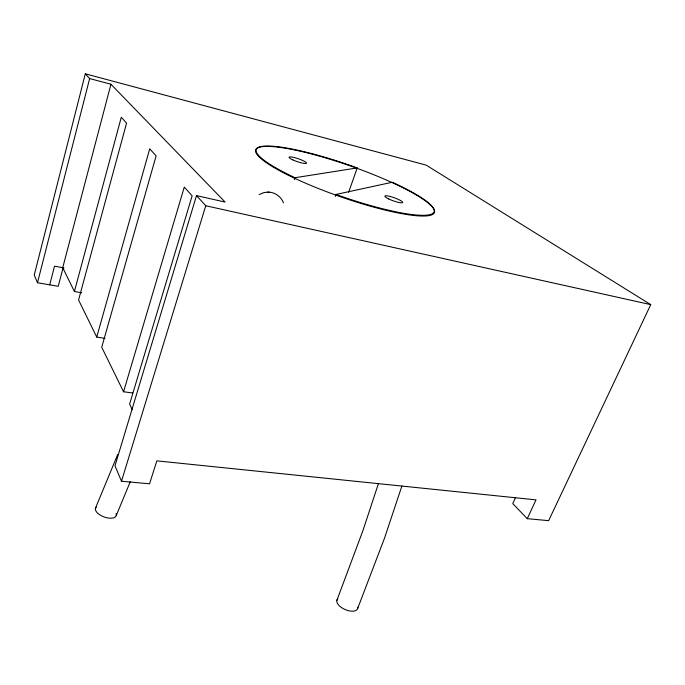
<?xml version="1.0" encoding="UTF-8"?>
<svg xmlns="http://www.w3.org/2000/svg" width="685" height="685" viewBox="0 0 685 685"><rect width="100%" height="100%" fill="white"/><g stroke="black" fill="none" stroke-linecap="round" stroke-linejoin="round"><path stroke-width="1.03" d="M515.291 498.038L512.757 503.595L527.27 518.682L548.642 520.651L650.75 304.637L426.19 165.136L85.3 73.8L34.25 275.07L37.495 282.742L58.225 286.304L62.84 268.76M37.495 282.742L89.649 78.57L85.3 73.8M49.697 284.866L54.526 266.165L63.996 267.886M89.649 78.57L110.944 84.246L62.729 267.689L74.4 291.502L81.686 292.752M74.4 291.502L121.288 117.246L126.571 123.112L78.57 300.004L96.739 337.08L104.925 338.347M96.739 337.08L149.724 148.791L156.111 155.872L101.722 347.244L123.548 391.777L132.727 392.984M123.548 391.777L184.274 187.108L192.134 195.833L129.602 404.116L132.368 409.767M378.42 483.636L362.947 530.567L336.892 600.308M110.944 84.246L225.091 202.066L196.501 195.61L114.986 465.826L121.502 481.238L149.553 483.824L156.831 460.851L536.004 499.862L527.27 518.682M401.907 485.965L384.499 538.204L357.698 608.4M121.502 481.238L205.757 205.757L196.501 195.61M294.353 179.684L295.012 177.715L357.227 167.919L348.631 192.271M335.299 196.432L335.992 194.454L392.351 182.244A94.273 16.063 19.3 0 1 429.452 214.739A94.273 16.063 19.3 0 1 335.992 194.454M95.48 508.15L117.666 454.583M116.227 515.591L130.356 481.546M259.127 194.574L263.759 192.613L268.041 192.1M269.051 192.142C275.387 192.502 281.218 196.878 283.47 202.803M267.672 192.091L269.325 192.151M205.757 205.757L650.75 304.637M357.75 607.218A11.191 5.583 23.5 0 1 345.308 609.641A11.191 5.583 23.5 0 1 337.842 598.853M295.012 177.715A94.273 16.063 19.3 0 1 261.927 146.376A94.273 16.063 19.3 0 1 357.227 167.919M116.056 513.459A11.028 5.326 20.4 0 1 104.608 517.141A11.028 5.326 20.4 0 1 96.474 506.806M292.855 159.905A9.196 1.541 18.9 0 0 306.478 163.193A9.196 1.541 18.9 0 0 294.019 157.481A9.196 1.541 18.9 0 0 292.855 159.905M388.652 198.924A9.453 1.627 19.8 0 0 402.652 202.537A9.453 1.627 19.8 0 0 390.03 196.432A9.453 1.627 19.8 0 0 388.652 198.924M288.282 175.206A94.701 16.183 19.3 0 0 433.417 213.925A94.701 16.183 19.3 0 0 313.507 154.51A94.701 16.183 19.3 0 0 288.282 175.206"/></g></svg>
